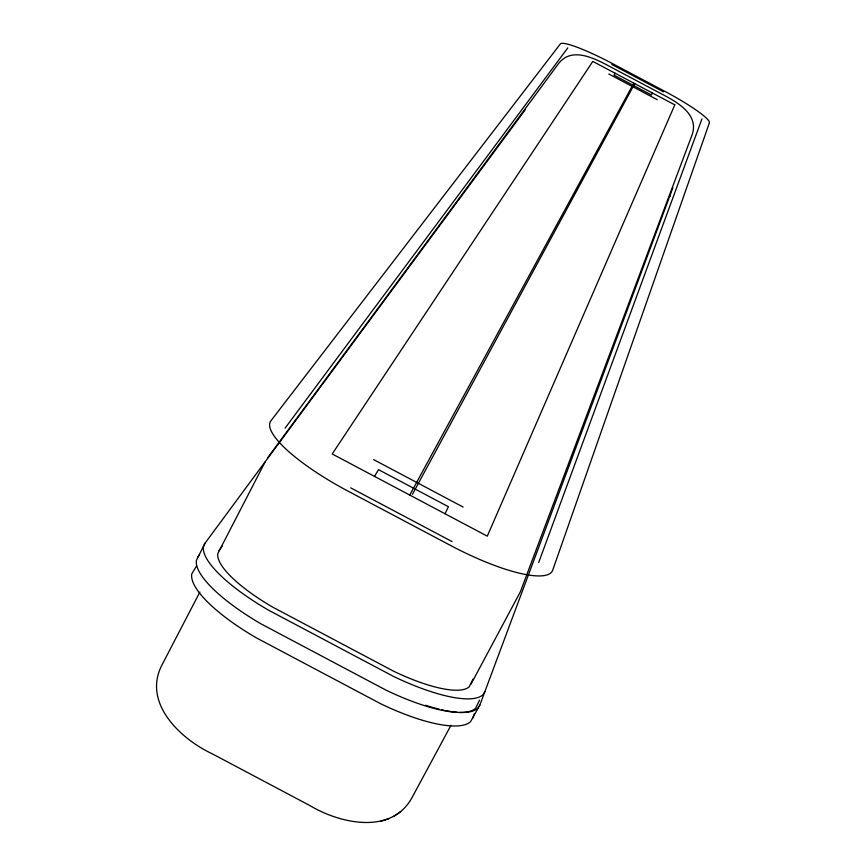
<?xml version="1.0" encoding="UTF-8"?>
<svg xmlns="http://www.w3.org/2000/svg" width="866" height="866" viewBox="0 0 866 866"><rect width="100%" height="100%" fill="white"/><g stroke="black" fill="none" stroke-linecap="round" stroke-linejoin="round"><path stroke-width="1.3" d="M538.684 562.532L701.936 118.945M196.43 566.126L191.808 573.866A102.827 29.682 27.6 0 0 256.379 637.863L380.986 703.917A102.827 29.682 28.1 0 0 470.552 721.638L479.818 705.173L672.882 187.716M472.587 718.563L474.481 713.508M479.591 700.118L475.672 708.215A102.989 29.368 28.1 0 1 386.074 690.159L261.261 623.996A102.989 29.368 27.6 0 1 196.474 560.215L204.928 543.328L525.381 109.571M265.007 462.141L217.821 553.547A87.185 24.529 27.6 0 0 272.855 607.207L393.532 671.172A87.185 24.529 28.1 0 0 469.199 686.803L472.955 679.16M204.928 543.328L203.521 546.63A103.076 29 27.6 0 0 268.525 610.162L393.435 676.378A103.076 29 28.1 0 0 482.936 694.748L484.938 691.761M444.994 513.744L448.447 506.729L378.507 469.653L374.502 476.376M652.444 93.008L651.459 95L614.026 75.169L615.163 73.264M199.851 592.106L161.953 665.001C142.197 703.04 180.593 739.066 212.365 753.864L309.985 805.629C340.111 823.642 391.519 835.214 412.032 797.586L451.002 725.253M470.985 684.205L520.379 591.803L692.172 134.641C699.295 113.825 676.021 101.484 660.964 93.615L609.945 66.585C594.953 58.552 571.657 46.19 558.418 63.781L267.637 457.833M412.433 494.313L634.702 83.699M409.748 495.06L633.804 83.136M479.818 705.173L477.805 708.204A102.902 29.325 28.1 0 1 459.868 712.426M219.011 550.635L222.172 546.23M197.913 556.87L199.505 554.695M285.098 428.129L567.793 47.89M393.489 816.53L400.655 811.659M380.661 821.369L384.623 820.08M385.056 819.972L389.18 818.619M611.797 64.441L663.605 91.893M608.82 74.032L657.197 99.655M373.614 459.597L463.148 507.054M350.752 487.883L452.02 541.564M670.003 195.261L670.035 196.42M457.226 712.263A102.902 29.325 28.1 0 1 445.373 710.553M444.161 710.304A102.902 29.325 28.1 0 1 441.692 709.763M439.159 709.167A102.902 29.325 28.1 0 1 425.552 705.281M709.395 122.864L552.725 570.12A102.913 25.406 28.1 0 1 450.731 545.558L348.1 491.163A102.913 25.406 27.7 0 1 270.939 420.768L560.367 43.906A54.406 7.101 27.8 0 1 612.121 63.402L664.309 91.049A54.406 7.101 28 0 1 709.395 122.864M674.809 104.862L487.287 536.162L332.208 453.968L592.799 61.41L674.809 104.862"/></g></svg>
